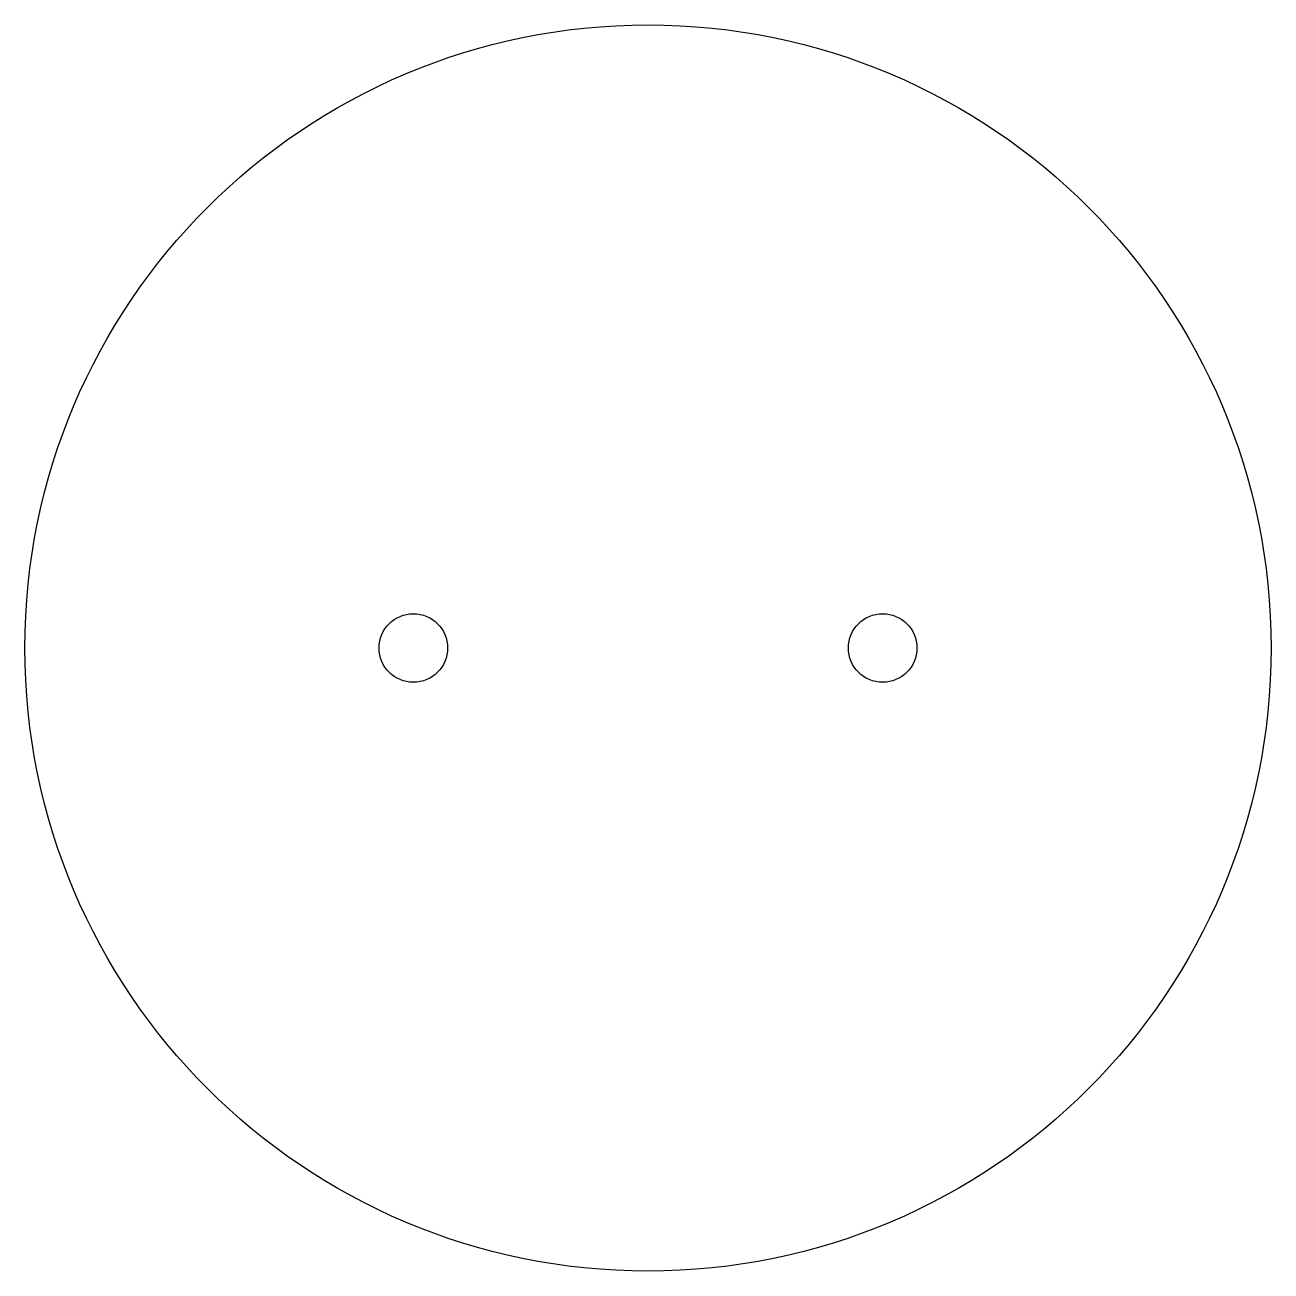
# Model space of a CAD drawing. Header units: millimetres. Extents: x -50 to 50, y -50 to 50.
import ezdxf

# ---------------------------------------------------------------- set-up
doc = ezdxf.new("R2010")
doc.units = ezdxf.units.MM

msp = doc.modelspace()

# ---------------------------------------------------------------- linework, layer by layer
at = {"color": 7, "linetype": 'Continuous', "lineweight": 25}
for centre, radius in [((0, 0), 50), ((-18.83, 0), 2.75), ((18.83, 0), 2.75)]:
    msp.add_circle(centre, radius, dxfattribs=at)

doc.saveas('drawing.dxf')
